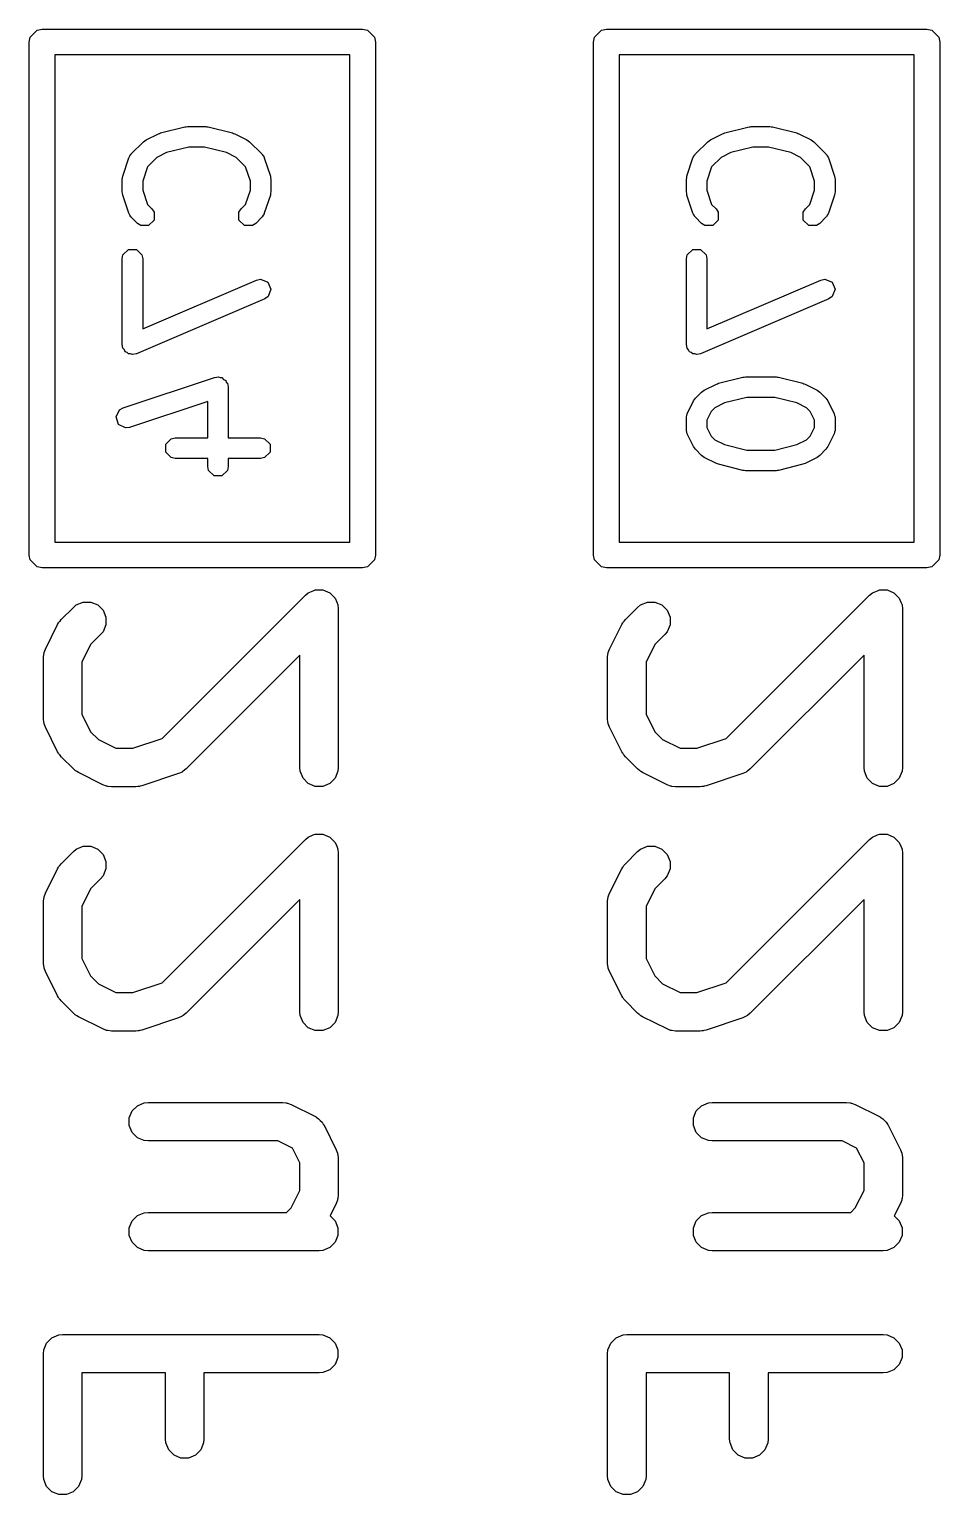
# Model space of a CAD drawing. Extents: x 2.01 to 5.6, y -4.28 to -1.65.
# Drawn here: x 2.8041 to 2.9439, y -2.3529 to -2.128 of the extents above; entities that cross this region are included whole.
import ezdxf

# ---------------------------------------------------------------- set-up
doc = ezdxf.new("R2010")
doc.units = 0
doc.header["$MEASUREMENT"] = 0
doc.layers.add('BLACK', color=7, linetype='CONTINUOUS')

msp = doc.modelspace()

# ---------------------------------------------------------------- linework, layer by layer
at = {"layer": 'BLACK', "linetype": 'CONTINUOUS'}
for p, q in [((2.80428, -2.12917), (2.80535, -2.1281)), ((2.80535, -2.1281), (2.8061, -2.12795)), ((2.8061, -2.12795), (2.85531, -2.12795)), ((2.85531, -2.12795), (2.85607, -2.1281)), ((2.85607, -2.1281), (2.85713, -2.12917)), ((2.8909, -2.12917), (2.89196, -2.1281)), ((2.89196, -2.1281), (2.89272, -2.12795)), ((2.89272, -2.12795), (2.94193, -2.12795)), ((2.94193, -2.12795), (2.94268, -2.1281)), ((2.94268, -2.1281), (2.94375, -2.12917)), ((2.80413, -2.12992), (2.80428, -2.12917)), ((2.80413, -2.20866), (2.80413, -2.12992)), ((2.85713, -2.12917), (2.85728, -2.12992)), ((2.85728, -2.12992), (2.85728, -2.20866)), ((2.89075, -2.12992), (2.8909, -2.12917)), ((2.89075, -2.20866), (2.89075, -2.12992)), ((2.94375, -2.12917), (2.9439, -2.12992)), ((2.9439, -2.12992), (2.9439, -2.20866)), ((2.80807, -2.13189), (2.80807, -2.20669)), ((2.85335, -2.13189), (2.80807, -2.13189)), ((2.85335, -2.20669), (2.85335, -2.13189)), ((2.89469, -2.13189), (2.89469, -2.20669)), ((2.93996, -2.13189), (2.89469, -2.13189)), ((2.93996, -2.20669), (2.93996, -2.13189)), ((2.82412, -2.14393), (2.82427, -2.14386)), ((2.82427, -2.14386), (2.82802, -2.14292)), ((2.82802, -2.14292), (2.82821, -2.14291)), ((2.82821, -2.14291), (2.8284, -2.14288)), ((2.8284, -2.14288), (2.83122, -2.14288)), ((2.83122, -2.14288), (2.8314, -2.14291)), ((2.8314, -2.14291), (2.8316, -2.14292)), ((2.8316, -2.14292), (2.83535, -2.14386)), ((2.83535, -2.14386), (2.8355, -2.14393)), ((2.91073, -2.14393), (2.91089, -2.14386)), ((2.91089, -2.14386), (2.91464, -2.14292)), ((2.91464, -2.14292), (2.91483, -2.14291)), ((2.91483, -2.14291), (2.91502, -2.14288)), ((2.91502, -2.14288), (2.91783, -2.14288)), ((2.91783, -2.14288), (2.91802, -2.14291)), ((2.91802, -2.14291), (2.91821, -2.14292)), ((2.91821, -2.14292), (2.92196, -2.14386)), ((2.92196, -2.14386), (2.92212, -2.14393)), ((2.81979, -2.14709), (2.82167, -2.14521)), ((2.82167, -2.14521), (2.82187, -2.14507)), ((2.82187, -2.14507), (2.82207, -2.14492)), ((2.82207, -2.14492), (2.82395, -2.14398)), ((2.82395, -2.14398), (2.82412, -2.14393)), ((2.8286, -2.14603), (2.8252, -2.14687)), ((2.83102, -2.14603), (2.8286, -2.14603)), ((2.83441, -2.14687), (2.83102, -2.14603)), ((2.8355, -2.14393), (2.83567, -2.14398)), ((2.83567, -2.14398), (2.83754, -2.14492)), ((2.83754, -2.14492), (2.83774, -2.14507)), ((2.83774, -2.14507), (2.83795, -2.14521)), ((2.83795, -2.14521), (2.83983, -2.14709)), ((2.9064, -2.14709), (2.90828, -2.14521)), ((2.90828, -2.14521), (2.90849, -2.14507)), ((2.90849, -2.14507), (2.90869, -2.14492)), ((2.90869, -2.14492), (2.91056, -2.14398)), ((2.91056, -2.14398), (2.91073, -2.14393)), ((2.91521, -2.14603), (2.91182, -2.14687)), ((2.91764, -2.14603), (2.91521, -2.14603)), ((2.92103, -2.14687), (2.91764, -2.14603)), ((2.92212, -2.14393), (2.92228, -2.14398)), ((2.92228, -2.14398), (2.92416, -2.14492)), ((2.92416, -2.14492), (2.92436, -2.14507)), ((2.92436, -2.14507), (2.92457, -2.14521)), ((2.92457, -2.14521), (2.92644, -2.14709)), ((2.81847, -2.15051), (2.81941, -2.1477)), ((2.81941, -2.1477), (2.81945, -2.14763)), ((2.81945, -2.1476), (2.81959, -2.14739)), ((2.81945, -2.14763), (2.81945, -2.1476)), ((2.81959, -2.14739), (2.81971, -2.14717)), ((2.81971, -2.14717), (2.81975, -2.14715)), ((2.81975, -2.14715), (2.81979, -2.14709)), ((2.82371, -2.14762), (2.82228, -2.14905)), ((2.8252, -2.14687), (2.82371, -2.14762)), ((2.83591, -2.14762), (2.83441, -2.14687)), ((2.83734, -2.14905), (2.83591, -2.14762)), ((2.83983, -2.14709), (2.83987, -2.14715)), ((2.83987, -2.14715), (2.8399, -2.14717)), ((2.8399, -2.14717), (2.84003, -2.14739)), ((2.84003, -2.14739), (2.84017, -2.1476)), ((2.84017, -2.1476), (2.84017, -2.14763)), ((2.84017, -2.14763), (2.84021, -2.1477)), ((2.84021, -2.1477), (2.84115, -2.15051)), ((2.90509, -2.15051), (2.90602, -2.1477)), ((2.90602, -2.1477), (2.90606, -2.14763)), ((2.90606, -2.1476), (2.9062, -2.14739)), ((2.90606, -2.14763), (2.90606, -2.1476)), ((2.9062, -2.14739), (2.90633, -2.14717)), ((2.90633, -2.14717), (2.90636, -2.14715)), ((2.90636, -2.14715), (2.9064, -2.14709)), ((2.91033, -2.14762), (2.90889, -2.14905)), ((2.91182, -2.14687), (2.91033, -2.14762)), ((2.92252, -2.14762), (2.92103, -2.14687)), ((2.92395, -2.14905), (2.92252, -2.14762)), ((2.92644, -2.14709), (2.92649, -2.14715)), ((2.92649, -2.14715), (2.92652, -2.14717)), ((2.92652, -2.14717), (2.92664, -2.14739)), ((2.92664, -2.14739), (2.92678, -2.1476)), ((2.92678, -2.1476), (2.92678, -2.14763)), ((2.92678, -2.14763), (2.92682, -2.1477)), ((2.92682, -2.1477), (2.92776, -2.15051)), ((2.81844, -2.15076), (2.81847, -2.15051)), ((2.82228, -2.14905), (2.82154, -2.15127)), ((2.83808, -2.15127), (2.83734, -2.14905)), ((2.84115, -2.15051), (2.84118, -2.15076)), ((2.90506, -2.15076), (2.90509, -2.15051)), ((2.90889, -2.14905), (2.90816, -2.15127)), ((2.92469, -2.15127), (2.92395, -2.14905)), ((2.92776, -2.15051), (2.92779, -2.15076)), ((2.81839, -2.15101), (2.81844, -2.15076)), ((2.81839, -2.15289), (2.81839, -2.15101)), ((2.82154, -2.15127), (2.82154, -2.15263)), ((2.82154, -2.15263), (2.82228, -2.15485)), ((2.83734, -2.15485), (2.83808, -2.15263)), ((2.83808, -2.15263), (2.83808, -2.15127)), ((2.84118, -2.15076), (2.84123, -2.15101)), ((2.84123, -2.15101), (2.84123, -2.15289)), ((2.90501, -2.15101), (2.90506, -2.15076)), ((2.90501, -2.15289), (2.90501, -2.15101)), ((2.90816, -2.15127), (2.90816, -2.15263)), ((2.90816, -2.15263), (2.90889, -2.15485)), ((2.92395, -2.15485), (2.92469, -2.15263)), ((2.92469, -2.15263), (2.92469, -2.15127)), ((2.92779, -2.15076), (2.92784, -2.15101)), ((2.92784, -2.15101), (2.92784, -2.15289)), ((2.81844, -2.15313), (2.81839, -2.15289)), ((2.81847, -2.15339), (2.81844, -2.15313)), ((2.81941, -2.1562), (2.81847, -2.15339)), ((2.82228, -2.15485), (2.82295, -2.15552)), ((2.83666, -2.15552), (2.83734, -2.15485)), ((2.84115, -2.15339), (2.84021, -2.1562)), ((2.84118, -2.15313), (2.84115, -2.15339)), ((2.84123, -2.15289), (2.84118, -2.15313)), ((2.90506, -2.15313), (2.90501, -2.15289)), ((2.90509, -2.15339), (2.90506, -2.15313)), ((2.90602, -2.1562), (2.90509, -2.15339)), ((2.90889, -2.15485), (2.90957, -2.15552)), ((2.92328, -2.15552), (2.92395, -2.15485)), ((2.92776, -2.15339), (2.92682, -2.1562)), ((2.92779, -2.15313), (2.92776, -2.15339)), ((2.92784, -2.15289), (2.92779, -2.15313)), ((2.81945, -2.15627), (2.81941, -2.1562)), ((2.81945, -2.1563), (2.81945, -2.15627)), ((2.81959, -2.15651), (2.81945, -2.1563)), ((2.81971, -2.15673), (2.81959, -2.15651)), ((2.81975, -2.15675), (2.81971, -2.15673)), ((2.81979, -2.15681), (2.81975, -2.15675)), ((2.82073, -2.15775), (2.81979, -2.15681)), ((2.8233, -2.15724), (2.82244, -2.15809)), ((2.82295, -2.15552), (2.8233, -2.15603)), ((2.8233, -2.15603), (2.8233, -2.15724)), ((2.83632, -2.15603), (2.83666, -2.15552)), ((2.83632, -2.15724), (2.83632, -2.15603)), ((2.83717, -2.15809), (2.83632, -2.15724)), ((2.83983, -2.15681), (2.83889, -2.15775)), ((2.83987, -2.15675), (2.83983, -2.15681)), ((2.8399, -2.15673), (2.83987, -2.15675)), ((2.84003, -2.15651), (2.8399, -2.15673)), ((2.84017, -2.1563), (2.84003, -2.15651)), ((2.84021, -2.1562), (2.84017, -2.15627)), ((2.84017, -2.15627), (2.84017, -2.1563)), ((2.90606, -2.15627), (2.90602, -2.1562)), ((2.90606, -2.1563), (2.90606, -2.15627)), ((2.9062, -2.15651), (2.90606, -2.1563)), ((2.90633, -2.15673), (2.9062, -2.15651)), ((2.90636, -2.15675), (2.90633, -2.15673)), ((2.9064, -2.15681), (2.90636, -2.15675)), ((2.90734, -2.15775), (2.9064, -2.15681)), ((2.90991, -2.15724), (2.90906, -2.15809)), ((2.90957, -2.15552), (2.90991, -2.15603)), ((2.90991, -2.15603), (2.90991, -2.15724)), ((2.92294, -2.15603), (2.92328, -2.15552)), ((2.92294, -2.15724), (2.92294, -2.15603)), ((2.92379, -2.15809), (2.92294, -2.15724)), ((2.92644, -2.15681), (2.9255, -2.15775)), ((2.92649, -2.15675), (2.92644, -2.15681)), ((2.92652, -2.15673), (2.92649, -2.15675)), ((2.92664, -2.15651), (2.92652, -2.15673)), ((2.92678, -2.1563), (2.92664, -2.15651)), ((2.92682, -2.1562), (2.92678, -2.15627)), ((2.92678, -2.15627), (2.92678, -2.1563)), ((2.82124, -2.15809), (2.82073, -2.15775)), ((2.82244, -2.15809), (2.82124, -2.15809)), ((2.83838, -2.15809), (2.83717, -2.15809)), ((2.83889, -2.15775), (2.83838, -2.15809)), ((2.90785, -2.15809), (2.90734, -2.15775)), ((2.90906, -2.15809), (2.90785, -2.15809)), ((2.92499, -2.15809), (2.92379, -2.15809)), ((2.9255, -2.15775), (2.92499, -2.15809)), ((2.81851, -2.1626), (2.81936, -2.16174)), ((2.81936, -2.16174), (2.82057, -2.16174)), ((2.82057, -2.16174), (2.82142, -2.1626)), ((2.90513, -2.1626), (2.90598, -2.16174)), ((2.90598, -2.16174), (2.90718, -2.16174)), ((2.90718, -2.16174), (2.90804, -2.1626)), ((2.81839, -2.1632), (2.81851, -2.1626)), ((2.81839, -2.17632), (2.81839, -2.1632)), ((2.82142, -2.1626), (2.82154, -2.1632)), ((2.82154, -2.1632), (2.82154, -2.17393)), ((2.90501, -2.1632), (2.90513, -2.1626)), ((2.90501, -2.17632), (2.90501, -2.1632)), ((2.90804, -2.1626), (2.90816, -2.1632)), ((2.90816, -2.1632), (2.90816, -2.17393)), ((2.83903, -2.16644), (2.83963, -2.16631)), ((2.83963, -2.16631), (2.84075, -2.16676)), ((2.92565, -2.16644), (2.92625, -2.16631)), ((2.92625, -2.16631), (2.92737, -2.16676)), ((2.82154, -2.17393), (2.83903, -2.16644)), ((2.84075, -2.16676), (2.84123, -2.16787)), ((2.84123, -2.16787), (2.84078, -2.16899)), ((2.90816, -2.17393), (2.92565, -2.16644)), ((2.92737, -2.16676), (2.92784, -2.16787)), ((2.92784, -2.16787), (2.92739, -2.16899)), ((2.84027, -2.16933), (2.82059, -2.17777)), ((2.84078, -2.16899), (2.84027, -2.16933)), ((2.92689, -2.16933), (2.9072, -2.17777)), ((2.92739, -2.16899), (2.92689, -2.16933)), ((2.81839, -2.17633), (2.81839, -2.17632)), ((2.81839, -2.17634), (2.81839, -2.17633)), ((2.8184, -2.17636), (2.81839, -2.17634)), ((2.81851, -2.17692), (2.8184, -2.17636)), ((2.81874, -2.17715), (2.81851, -2.17692)), ((2.81887, -2.17745), (2.81874, -2.17715)), ((2.81915, -2.17756), (2.81887, -2.17745)), ((2.81936, -2.17778), (2.81915, -2.17756)), ((2.90501, -2.17633), (2.90501, -2.17632)), ((2.90501, -2.17634), (2.90501, -2.17633)), ((2.90501, -2.17636), (2.90501, -2.17634)), ((2.90513, -2.17692), (2.90501, -2.17636)), ((2.90535, -2.17715), (2.90513, -2.17692)), ((2.90548, -2.17745), (2.90535, -2.17715)), ((2.90576, -2.17756), (2.90548, -2.17745)), ((2.90598, -2.17778), (2.90576, -2.17756)), ((2.81969, -2.17778), (2.81936, -2.17778)), ((2.81999, -2.1779), (2.81969, -2.17778)), ((2.82055, -2.17778), (2.81999, -2.1779)), ((2.82057, -2.17778), (2.82055, -2.17778)), ((2.82059, -2.17777), (2.82057, -2.17777)), ((2.82057, -2.17777), (2.82057, -2.17778)), ((2.9063, -2.17778), (2.90598, -2.17778)), ((2.9066, -2.1779), (2.9063, -2.17778)), ((2.90717, -2.17778), (2.9066, -2.1779)), ((2.90718, -2.17778), (2.90717, -2.17778)), ((2.90719, -2.17777), (2.90718, -2.17778)), ((2.9072, -2.17777), (2.90719, -2.17777)), ((2.81853, -2.18608), (2.83259, -2.18139)), ((2.83259, -2.18139), (2.8332, -2.18131)), ((2.8332, -2.18131), (2.83343, -2.18143)), ((2.83343, -2.18143), (2.83369, -2.18143)), ((2.83369, -2.18143), (2.83395, -2.18169)), ((2.83395, -2.18169), (2.83428, -2.18185)), ((2.83428, -2.18185), (2.83436, -2.1821)), ((2.83436, -2.1821), (2.83454, -2.18228)), ((2.90995, -2.18229), (2.9137, -2.18136)), ((2.9137, -2.18136), (2.91389, -2.18135)), ((2.91389, -2.18135), (2.91408, -2.18131)), ((2.91408, -2.18131), (2.91877, -2.18131)), ((2.91877, -2.18131), (2.91896, -2.18135)), ((2.91896, -2.18135), (2.91915, -2.18136)), ((2.91915, -2.18136), (2.9229, -2.18229)), ((2.83454, -2.18228), (2.83466, -2.18288)), ((2.83466, -2.18288), (2.83466, -2.19068)), ((2.9064, -2.18458), (2.90734, -2.18364)), ((2.90734, -2.18364), (2.90755, -2.1835)), ((2.90755, -2.1835), (2.90775, -2.18335)), ((2.90775, -2.18335), (2.90963, -2.18241)), ((2.90963, -2.18241), (2.90979, -2.18237)), ((2.90979, -2.18237), (2.90995, -2.18229)), ((2.9229, -2.18229), (2.92305, -2.18237)), ((2.92305, -2.18237), (2.92322, -2.18241)), ((2.92322, -2.18241), (2.9251, -2.18335)), ((2.9251, -2.18335), (2.92529, -2.1835)), ((2.92529, -2.1835), (2.9255, -2.18364)), ((2.9255, -2.18364), (2.92644, -2.18458)), ((2.81746, -2.18746), (2.818, -2.18638)), ((2.818, -2.18638), (2.81853, -2.18608)), ((2.83152, -2.18507), (2.81953, -2.18906)), ((2.83152, -2.19068), (2.83152, -2.18507)), ((2.90517, -2.18687), (2.90611, -2.18499)), ((2.90611, -2.18499), (2.90626, -2.18479)), ((2.90626, -2.18479), (2.9064, -2.18458)), ((2.90881, -2.18663), (2.90816, -2.18794)), ((2.90939, -2.18605), (2.90881, -2.18663)), ((2.91088, -2.18531), (2.90939, -2.18605)), ((2.91427, -2.18446), (2.91088, -2.18531)), ((2.91857, -2.18446), (2.91427, -2.18446)), ((2.92197, -2.18531), (2.91857, -2.18446)), ((2.92346, -2.18605), (2.92197, -2.18531)), ((2.92403, -2.18663), (2.92346, -2.18605)), ((2.92469, -2.18794), (2.92403, -2.18663)), ((2.92644, -2.18458), (2.92658, -2.18479)), ((2.92658, -2.18479), (2.92674, -2.18499)), ((2.92674, -2.18499), (2.92767, -2.18687)), ((2.81784, -2.1886), (2.81746, -2.18746)), ((2.81892, -2.18914), (2.81784, -2.1886)), ((2.90501, -2.18746), (2.90508, -2.18722)), ((2.90502, -2.18749), (2.90501, -2.18746)), ((2.90501, -2.18757), (2.90502, -2.18749)), ((2.90501, -2.18945), (2.90501, -2.18757)), ((2.90508, -2.18722), (2.90513, -2.18697)), ((2.90513, -2.18697), (2.90515, -2.18694)), ((2.90515, -2.18694), (2.90517, -2.18687)), ((2.90816, -2.18794), (2.90816, -2.18907)), ((2.92469, -2.18907), (2.92469, -2.18794)), ((2.92767, -2.18687), (2.9277, -2.18694)), ((2.9277, -2.18694), (2.92772, -2.18697)), ((2.92772, -2.18697), (2.92777, -2.18722)), ((2.92777, -2.18722), (2.92784, -2.18746)), ((2.92784, -2.18746), (2.92783, -2.18749)), ((2.92783, -2.18749), (2.92784, -2.18757)), ((2.92784, -2.18757), (2.92784, -2.18945)), ((2.81953, -2.18906), (2.81892, -2.18914)), ((2.82507, -2.19165), (2.82593, -2.1908)), ((2.82593, -2.1908), (2.82653, -2.19068)), ((2.82653, -2.19068), (2.83152, -2.19068)), ((2.83466, -2.19068), (2.83965, -2.19068)), ((2.83965, -2.19068), (2.84025, -2.1908)), ((2.84025, -2.1908), (2.84111, -2.19165)), ((2.90502, -2.18952), (2.90501, -2.18945)), ((2.90501, -2.18956), (2.90502, -2.18952)), ((2.90508, -2.1898), (2.90501, -2.18956)), ((2.90513, -2.19005), (2.90508, -2.1898)), ((2.90515, -2.19007), (2.90513, -2.19005)), ((2.90517, -2.19015), (2.90515, -2.19007)), ((2.90611, -2.19202), (2.90517, -2.19015)), ((2.90816, -2.18907), (2.90881, -2.19039)), ((2.90881, -2.19039), (2.90939, -2.19096)), ((2.90939, -2.19096), (2.91088, -2.19171)), ((2.92197, -2.19171), (2.92346, -2.19096)), ((2.92346, -2.19096), (2.92403, -2.19039)), ((2.92403, -2.19039), (2.92469, -2.18907)), ((2.92767, -2.19015), (2.92674, -2.19202)), ((2.9277, -2.19007), (2.92767, -2.19015)), ((2.92772, -2.19005), (2.9277, -2.19007)), ((2.92777, -2.1898), (2.92772, -2.19005)), ((2.92784, -2.18956), (2.92777, -2.1898)), ((2.92784, -2.18945), (2.92783, -2.18952)), ((2.92783, -2.18952), (2.92784, -2.18956)), ((2.82507, -2.19286), (2.82507, -2.19165)), ((2.82593, -2.19371), (2.82507, -2.19286)), ((2.84111, -2.19286), (2.84025, -2.19371)), ((2.84111, -2.19165), (2.84111, -2.19286)), ((2.90626, -2.19222), (2.90611, -2.19202)), ((2.9064, -2.19243), (2.90626, -2.19222)), ((2.90734, -2.19337), (2.9064, -2.19243)), ((2.90755, -2.19351), (2.90734, -2.19337)), ((2.91088, -2.19171), (2.91427, -2.19256)), ((2.91427, -2.19256), (2.91857, -2.19256)), ((2.91857, -2.19256), (2.92197, -2.19171)), ((2.9255, -2.19337), (2.92529, -2.19351)), ((2.92644, -2.19243), (2.9255, -2.19337)), ((2.92658, -2.19222), (2.92644, -2.19243)), ((2.92674, -2.19202), (2.92658, -2.19222)), ((2.82653, -2.19383), (2.82593, -2.19371)), ((2.83152, -2.19383), (2.82653, -2.19383)), ((2.83152, -2.19507), (2.83152, -2.19383)), ((2.83163, -2.19567), (2.83152, -2.19507)), ((2.83466, -2.19507), (2.83454, -2.19567)), ((2.83965, -2.19383), (2.83466, -2.19383)), ((2.83466, -2.19383), (2.83466, -2.19507)), ((2.84025, -2.19371), (2.83965, -2.19383)), ((2.90775, -2.19367), (2.90755, -2.19351)), ((2.90963, -2.1946), (2.90775, -2.19367)), ((2.90979, -2.19465), (2.90963, -2.1946)), ((2.90995, -2.19472), (2.90979, -2.19465)), ((2.9137, -2.19566), (2.90995, -2.19472)), ((2.9229, -2.19472), (2.91915, -2.19566)), ((2.92305, -2.19465), (2.9229, -2.19472)), ((2.92322, -2.1946), (2.92305, -2.19465)), ((2.9251, -2.19367), (2.92322, -2.1946)), ((2.92529, -2.19351), (2.9251, -2.19367)), ((2.83249, -2.19652), (2.83163, -2.19567)), ((2.83369, -2.19652), (2.83249, -2.19652)), ((2.83454, -2.19567), (2.83369, -2.19652)), ((2.91389, -2.19567), (2.9137, -2.19566)), ((2.91408, -2.19571), (2.91389, -2.19567)), ((2.91877, -2.19571), (2.91408, -2.19571)), ((2.91896, -2.19567), (2.91877, -2.19571)), ((2.91915, -2.19566), (2.91896, -2.19567)), ((2.80807, -2.20669), (2.85335, -2.20669)), ((2.89469, -2.20669), (2.93996, -2.20669)), ((2.80428, -2.20941), (2.80413, -2.20866)), ((2.85728, -2.20866), (2.85713, -2.20941)), ((2.8909, -2.20941), (2.89075, -2.20866)), ((2.9439, -2.20866), (2.94375, -2.20941)), ((2.80535, -2.21048), (2.80428, -2.20941)), ((2.8061, -2.21063), (2.80535, -2.21048)), ((2.85531, -2.21063), (2.8061, -2.21063)), ((2.85607, -2.21048), (2.85531, -2.21063)), ((2.85713, -2.20941), (2.85607, -2.21048)), ((2.89196, -2.21048), (2.8909, -2.20941)), ((2.89272, -2.21063), (2.89196, -2.21048)), ((2.94193, -2.21063), (2.89272, -2.21063)), ((2.94268, -2.21048), (2.94193, -2.21063)), ((2.94375, -2.20941), (2.94268, -2.21048)), ((2.82452, -2.23683), (2.84653, -2.21482)), ((2.84653, -2.21482), (2.84697, -2.21446)), ((2.84697, -2.21446), (2.84773, -2.21414)), ((2.84773, -2.21414), (2.84804, -2.21401)), ((2.84804, -2.21401), (2.84919, -2.21401)), ((2.84919, -2.21401), (2.85026, -2.21446)), ((2.85026, -2.21446), (2.85107, -2.21527)), ((2.85107, -2.21527), (2.85133, -2.21589)), ((2.91114, -2.23683), (2.93314, -2.21482)), ((2.93314, -2.21482), (2.93359, -2.21446)), ((2.93359, -2.21446), (2.93434, -2.21414)), ((2.93434, -2.21414), (2.93465, -2.21401)), ((2.93465, -2.21401), (2.93581, -2.21401)), ((2.93581, -2.21401), (2.93687, -2.21446)), ((2.93687, -2.21446), (2.93768, -2.21527)), ((2.93768, -2.21527), (2.93794, -2.21589)), ((2.80903, -2.21857), (2.81091, -2.2167)), ((2.81091, -2.2167), (2.81135, -2.21633)), ((2.81135, -2.21633), (2.81242, -2.21589)), ((2.81242, -2.21589), (2.81357, -2.21589)), ((2.81357, -2.21589), (2.81463, -2.21633)), ((2.81463, -2.21633), (2.81545, -2.21714)), ((2.81545, -2.21714), (2.81589, -2.21821)), ((2.85133, -2.21589), (2.85151, -2.21633)), ((2.85151, -2.21633), (2.85157, -2.21691)), ((2.85157, -2.21691), (2.85157, -2.24128)), ((2.89565, -2.21857), (2.89752, -2.2167)), ((2.89752, -2.2167), (2.89797, -2.21633)), ((2.89797, -2.21633), (2.89903, -2.21589)), ((2.89903, -2.21589), (2.90018, -2.21589)), ((2.90018, -2.21589), (2.90125, -2.21633)), ((2.90125, -2.21633), (2.90206, -2.21714)), ((2.90206, -2.21714), (2.9025, -2.21821)), ((2.93794, -2.21589), (2.93813, -2.21633)), ((2.93813, -2.21633), (2.93818, -2.21691)), ((2.93818, -2.21691), (2.93818, -2.24128)), ((2.8066, -2.22309), (2.80848, -2.21934)), ((2.80848, -2.21934), (2.80863, -2.21909)), ((2.80863, -2.21909), (2.80866, -2.21902)), ((2.80866, -2.21902), (2.80873, -2.21894)), ((2.80873, -2.21894), (2.80879, -2.21885)), ((2.80879, -2.21885), (2.80885, -2.2188)), ((2.80885, -2.2188), (2.80903, -2.21857)), ((2.81589, -2.21936), (2.81545, -2.22043)), ((2.81589, -2.21821), (2.81589, -2.21936)), ((2.89322, -2.22309), (2.89509, -2.21934)), ((2.89509, -2.21934), (2.89525, -2.21909)), ((2.89525, -2.21909), (2.89528, -2.21902)), ((2.89528, -2.21902), (2.89535, -2.21894)), ((2.89535, -2.21894), (2.8954, -2.21885)), ((2.8954, -2.21885), (2.89546, -2.2188)), ((2.89546, -2.2188), (2.89565, -2.21857)), ((2.9025, -2.21936), (2.90206, -2.22043)), ((2.9025, -2.21821), (2.9025, -2.21936)), ((2.81355, -2.22241), (2.8122, -2.22511)), ((2.81508, -2.22087), (2.81355, -2.22241)), ((2.81545, -2.22043), (2.81508, -2.22087)), ((2.90016, -2.22241), (2.89881, -2.22511)), ((2.9017, -2.22087), (2.90016, -2.22241)), ((2.90206, -2.22043), (2.9017, -2.22087)), ((2.80629, -2.22441), (2.80635, -2.22383)), ((2.80629, -2.23378), (2.80629, -2.22441)), ((2.80635, -2.22383), (2.80639, -2.22374)), ((2.80639, -2.22374), (2.8064, -2.22363)), ((2.8064, -2.22363), (2.8066, -2.22309)), ((2.84566, -2.22404), (2.82821, -2.2415)), ((2.84566, -2.24128), (2.84566, -2.22404)), ((2.89291, -2.22441), (2.89296, -2.22383)), ((2.89291, -2.23378), (2.89291, -2.22441)), ((2.89296, -2.22383), (2.893, -2.22374)), ((2.893, -2.22374), (2.89301, -2.22363)), ((2.89301, -2.22363), (2.89322, -2.22309)), ((2.93228, -2.22404), (2.91482, -2.2415)), ((2.93228, -2.24128), (2.93228, -2.22404)), ((2.8122, -2.22511), (2.8122, -2.23309)), ((2.89881, -2.22511), (2.89881, -2.23309)), ((2.80635, -2.23436), (2.80629, -2.23378)), ((2.8122, -2.23309), (2.81355, -2.23578)), ((2.89296, -2.23436), (2.89291, -2.23378)), ((2.89881, -2.23309), (2.90016, -2.23578)), ((2.80639, -2.23446), (2.80635, -2.23436)), ((2.8064, -2.23456), (2.80639, -2.23446)), ((2.8066, -2.2351), (2.8064, -2.23456)), ((2.80848, -2.23885), (2.8066, -2.2351)), ((2.81355, -2.23578), (2.81474, -2.23698)), ((2.893, -2.23446), (2.89296, -2.23436)), ((2.89301, -2.23456), (2.893, -2.23446)), ((2.89322, -2.2351), (2.89301, -2.23456)), ((2.89509, -2.23885), (2.89322, -2.2351)), ((2.90016, -2.23578), (2.90136, -2.23698)), ((2.81474, -2.23698), (2.81744, -2.23833)), ((2.81744, -2.23833), (2.82001, -2.23833)), ((2.82001, -2.23833), (2.82452, -2.23683)), ((2.90136, -2.23698), (2.90406, -2.23833)), ((2.90406, -2.23833), (2.90663, -2.23833)), ((2.90663, -2.23833), (2.91114, -2.23683)), ((2.80863, -2.2391), (2.80848, -2.23885)), ((2.80866, -2.23917), (2.80863, -2.2391)), ((2.80873, -2.23925), (2.80866, -2.23917)), ((2.80879, -2.23934), (2.80873, -2.23925)), ((2.80885, -2.23939), (2.80879, -2.23934)), ((2.80903, -2.23962), (2.80885, -2.23939)), ((2.81091, -2.2415), (2.80903, -2.23962)), ((2.89525, -2.2391), (2.89509, -2.23885)), ((2.89528, -2.23917), (2.89525, -2.2391)), ((2.89535, -2.23925), (2.89528, -2.23917)), ((2.8954, -2.23934), (2.89535, -2.23925)), ((2.89546, -2.23939), (2.8954, -2.23934)), ((2.89565, -2.23962), (2.89546, -2.23939)), ((2.89752, -2.2415), (2.89565, -2.23962)), ((2.81113, -2.24168), (2.81091, -2.2415)), ((2.81118, -2.24174), (2.81113, -2.24168)), ((2.81127, -2.2418), (2.81118, -2.24174)), ((2.81135, -2.24186), (2.81127, -2.2418)), ((2.81143, -2.24189), (2.81135, -2.24186)), ((2.81167, -2.24205), (2.81143, -2.24189)), ((2.81542, -2.24392), (2.81167, -2.24205)), ((2.82705, -2.24221), (2.82143, -2.24408)), ((2.82758, -2.24197), (2.82705, -2.24221)), ((2.82766, -2.2419), (2.82758, -2.24197)), ((2.82776, -2.24186), (2.82766, -2.2419)), ((2.82821, -2.2415), (2.82776, -2.24186)), ((2.84572, -2.24186), (2.84566, -2.24128)), ((2.84616, -2.24292), (2.84572, -2.24186)), ((2.85151, -2.24186), (2.85107, -2.24292)), ((2.85157, -2.24128), (2.85151, -2.24186)), ((2.89775, -2.24168), (2.89752, -2.2415)), ((2.8978, -2.24174), (2.89775, -2.24168)), ((2.89789, -2.2418), (2.8978, -2.24174)), ((2.89797, -2.24186), (2.89789, -2.2418)), ((2.89804, -2.24189), (2.89797, -2.24186)), ((2.89829, -2.24205), (2.89804, -2.24189)), ((2.90204, -2.24392), (2.89829, -2.24205)), ((2.91367, -2.24221), (2.90804, -2.24408)), ((2.91419, -2.24197), (2.91367, -2.24221)), ((2.91427, -2.2419), (2.91419, -2.24197)), ((2.91437, -2.24186), (2.91427, -2.2419)), ((2.91482, -2.2415), (2.91437, -2.24186)), ((2.93233, -2.24186), (2.93228, -2.24128)), ((2.93277, -2.24292), (2.93233, -2.24186)), ((2.93813, -2.24186), (2.93768, -2.24292)), ((2.93818, -2.24128), (2.93813, -2.24186)), ((2.81596, -2.24413), (2.81542, -2.24392)), ((2.81607, -2.24414), (2.81596, -2.24413)), ((2.81617, -2.24418), (2.81607, -2.24414)), ((2.81674, -2.24424), (2.81617, -2.24418)), ((2.82049, -2.24424), (2.81674, -2.24424)), ((2.82078, -2.24421), (2.82049, -2.24424)), ((2.82086, -2.24421), (2.82078, -2.24421)), ((2.82096, -2.24419), (2.82086, -2.24421)), ((2.82107, -2.24418), (2.82096, -2.24419)), ((2.82114, -2.24415), (2.82107, -2.24418)), ((2.82143, -2.24408), (2.82114, -2.24415)), ((2.84697, -2.24374), (2.84616, -2.24292)), ((2.84804, -2.24418), (2.84697, -2.24374)), ((2.84919, -2.24418), (2.84804, -2.24418)), ((2.85026, -2.24374), (2.84919, -2.24418)), ((2.85107, -2.24292), (2.85026, -2.24374)), ((2.90258, -2.24413), (2.90204, -2.24392)), ((2.90268, -2.24414), (2.90258, -2.24413)), ((2.90278, -2.24418), (2.90268, -2.24414)), ((2.90336, -2.24424), (2.90278, -2.24418)), ((2.90711, -2.24424), (2.90336, -2.24424)), ((2.9074, -2.24421), (2.90711, -2.24424)), ((2.90748, -2.24421), (2.9074, -2.24421)), ((2.90758, -2.24419), (2.90748, -2.24421)), ((2.90768, -2.24418), (2.90758, -2.24419)), ((2.90776, -2.24415), (2.90768, -2.24418)), ((2.90804, -2.24408), (2.90776, -2.24415)), ((2.93359, -2.24374), (2.93277, -2.24292)), ((2.93465, -2.24418), (2.93359, -2.24374)), ((2.93581, -2.24418), (2.93465, -2.24418)), ((2.93687, -2.24374), (2.93581, -2.24418)), ((2.93768, -2.24292), (2.93687, -2.24374)), ((2.84697, -2.25195), (2.84773, -2.25164)), ((2.84773, -2.25164), (2.84804, -2.25151)), ((2.84804, -2.25151), (2.84919, -2.25151)), ((2.84919, -2.25151), (2.85026, -2.25195)), ((2.93359, -2.25195), (2.93434, -2.25164)), ((2.93434, -2.25164), (2.93465, -2.25151)), ((2.93465, -2.25151), (2.93581, -2.25151)), ((2.93581, -2.25151), (2.93687, -2.25195)), ((2.81091, -2.25419), (2.81135, -2.25383)), ((2.81135, -2.25383), (2.81242, -2.25338)), ((2.81242, -2.25338), (2.81357, -2.25338)), ((2.81357, -2.25338), (2.81463, -2.25383)), ((2.81463, -2.25383), (2.81545, -2.25464)), ((2.82452, -2.27432), (2.84653, -2.25232)), ((2.84653, -2.25232), (2.84697, -2.25195)), ((2.85026, -2.25195), (2.85107, -2.25277)), ((2.85107, -2.25277), (2.85133, -2.25338)), ((2.85133, -2.25338), (2.85151, -2.25383)), ((2.85151, -2.25383), (2.85157, -2.25441)), ((2.89752, -2.25419), (2.89797, -2.25383)), ((2.89797, -2.25383), (2.89903, -2.25338)), ((2.89903, -2.25338), (2.90018, -2.25338)), ((2.90018, -2.25338), (2.90125, -2.25383)), ((2.90125, -2.25383), (2.90206, -2.25464)), ((2.91114, -2.27432), (2.93314, -2.25232)), ((2.93314, -2.25232), (2.93359, -2.25195)), ((2.93687, -2.25195), (2.93768, -2.25277)), ((2.93768, -2.25277), (2.93794, -2.25338)), ((2.93794, -2.25338), (2.93813, -2.25383)), ((2.93813, -2.25383), (2.93818, -2.25441)), ((2.80873, -2.25643), (2.80879, -2.25634)), ((2.80879, -2.25634), (2.80885, -2.25629)), ((2.80885, -2.25629), (2.80903, -2.25607)), ((2.80903, -2.25607), (2.81091, -2.25419)), ((2.81545, -2.25464), (2.81589, -2.2557)), ((2.81589, -2.2557), (2.81589, -2.25686)), ((2.85157, -2.25441), (2.85157, -2.27878)), ((2.89535, -2.25643), (2.8954, -2.25634)), ((2.8954, -2.25634), (2.89546, -2.25629)), ((2.89546, -2.25629), (2.89565, -2.25607)), ((2.89565, -2.25607), (2.89752, -2.25419)), ((2.90206, -2.25464), (2.9025, -2.2557)), ((2.9025, -2.2557), (2.9025, -2.25686)), ((2.93818, -2.25441), (2.93818, -2.27878)), ((2.8066, -2.26058), (2.80848, -2.25683)), ((2.80848, -2.25683), (2.80863, -2.25659)), ((2.80863, -2.25659), (2.80866, -2.25651)), ((2.80866, -2.25651), (2.80873, -2.25643)), ((2.81508, -2.25837), (2.81355, -2.2599)), ((2.81545, -2.25792), (2.81508, -2.25837)), ((2.81589, -2.25686), (2.81545, -2.25792)), ((2.89322, -2.26058), (2.89509, -2.25683)), ((2.89509, -2.25683), (2.89525, -2.25659)), ((2.89525, -2.25659), (2.89528, -2.25651)), ((2.89528, -2.25651), (2.89535, -2.25643)), ((2.9017, -2.25837), (2.90016, -2.2599)), ((2.90206, -2.25792), (2.9017, -2.25837)), ((2.9025, -2.25686), (2.90206, -2.25792)), ((2.8064, -2.26112), (2.8066, -2.26058)), ((2.81355, -2.2599), (2.8122, -2.2626)), ((2.89301, -2.26112), (2.89322, -2.26058)), ((2.90016, -2.2599), (2.89881, -2.2626)), ((2.80629, -2.2619), (2.80635, -2.26133)), ((2.80629, -2.27128), (2.80629, -2.2619)), ((2.80635, -2.26133), (2.80639, -2.26123)), ((2.80639, -2.26123), (2.8064, -2.26112)), ((2.8122, -2.2626), (2.8122, -2.27058)), ((2.84566, -2.26153), (2.82821, -2.27899)), ((2.84566, -2.27878), (2.84566, -2.26153)), ((2.89291, -2.2619), (2.89296, -2.26133)), ((2.89291, -2.27128), (2.89291, -2.2619)), ((2.89296, -2.26133), (2.893, -2.26123)), ((2.893, -2.26123), (2.89301, -2.26112)), ((2.89881, -2.2626), (2.89881, -2.27058)), ((2.93228, -2.26153), (2.91482, -2.27899)), ((2.93228, -2.27878), (2.93228, -2.26153)), ((2.80635, -2.27185), (2.80629, -2.27128)), ((2.80639, -2.27195), (2.80635, -2.27185)), ((2.8064, -2.27206), (2.80639, -2.27195)), ((2.8066, -2.2726), (2.8064, -2.27206)), ((2.8122, -2.27058), (2.81355, -2.27328)), ((2.89296, -2.27185), (2.89291, -2.27128)), ((2.893, -2.27195), (2.89296, -2.27185)), ((2.89301, -2.27206), (2.893, -2.27195)), ((2.89322, -2.2726), (2.89301, -2.27206)), ((2.89881, -2.27058), (2.90016, -2.27328)), ((2.80848, -2.27635), (2.8066, -2.2726)), ((2.81355, -2.27328), (2.81474, -2.27448)), ((2.82001, -2.27582), (2.82452, -2.27432)), ((2.89509, -2.27635), (2.89322, -2.2726)), ((2.90016, -2.27328), (2.90136, -2.27448)), ((2.90663, -2.27582), (2.91114, -2.27432)), ((2.80863, -2.2766), (2.80848, -2.27635)), ((2.80866, -2.27667), (2.80863, -2.2766)), ((2.81474, -2.27448), (2.81744, -2.27582)), ((2.81744, -2.27582), (2.82001, -2.27582)), ((2.89525, -2.2766), (2.89509, -2.27635)), ((2.89528, -2.27667), (2.89525, -2.2766)), ((2.90136, -2.27448), (2.90406, -2.27582)), ((2.90406, -2.27582), (2.90663, -2.27582)), ((2.80873, -2.27675), (2.80866, -2.27667)), ((2.80879, -2.27684), (2.80873, -2.27675)), ((2.80885, -2.27689), (2.80879, -2.27684)), ((2.80903, -2.27712), (2.80885, -2.27689)), ((2.81091, -2.27899), (2.80903, -2.27712)), ((2.84572, -2.27935), (2.84566, -2.27878)), ((2.85157, -2.27878), (2.85151, -2.27935)), ((2.89535, -2.27675), (2.89528, -2.27667)), ((2.8954, -2.27684), (2.89535, -2.27675)), ((2.89546, -2.27689), (2.8954, -2.27684)), ((2.89565, -2.27712), (2.89546, -2.27689)), ((2.89752, -2.27899), (2.89565, -2.27712)), ((2.93233, -2.27935), (2.93228, -2.27878)), ((2.93818, -2.27878), (2.93813, -2.27935)), ((2.81113, -2.27918), (2.81091, -2.27899)), ((2.81118, -2.27924), (2.81113, -2.27918)), ((2.81127, -2.27929), (2.81118, -2.27924)), ((2.81135, -2.27936), (2.81127, -2.27929)), ((2.81143, -2.27939), (2.81135, -2.27936)), ((2.81167, -2.27954), (2.81143, -2.27939)), ((2.81542, -2.28142), (2.81167, -2.27954)), ((2.82705, -2.2797), (2.82143, -2.28158)), ((2.82758, -2.27947), (2.82705, -2.2797)), ((2.82766, -2.2794), (2.82758, -2.27947)), ((2.82776, -2.27936), (2.82766, -2.2794)), ((2.82821, -2.27899), (2.82776, -2.27936)), ((2.84616, -2.28042), (2.84572, -2.27935)), ((2.84697, -2.28123), (2.84616, -2.28042)), ((2.85107, -2.28042), (2.85026, -2.28123)), ((2.85151, -2.27935), (2.85107, -2.28042)), ((2.89775, -2.27918), (2.89752, -2.27899)), ((2.8978, -2.27924), (2.89775, -2.27918)), ((2.89789, -2.27929), (2.8978, -2.27924)), ((2.89797, -2.27936), (2.89789, -2.27929)), ((2.89804, -2.27939), (2.89797, -2.27936)), ((2.89829, -2.27954), (2.89804, -2.27939)), ((2.90204, -2.28142), (2.89829, -2.27954)), ((2.91367, -2.2797), (2.90804, -2.28158)), ((2.91419, -2.27947), (2.91367, -2.2797)), ((2.91427, -2.2794), (2.91419, -2.27947)), ((2.91437, -2.27936), (2.91427, -2.2794)), ((2.91482, -2.27899), (2.91437, -2.27936)), ((2.93277, -2.28042), (2.93233, -2.27935)), ((2.93359, -2.28123), (2.93277, -2.28042)), ((2.93768, -2.28042), (2.93687, -2.28123)), ((2.93813, -2.27935), (2.93768, -2.28042)), ((2.81596, -2.28163), (2.81542, -2.28142)), ((2.81607, -2.28163), (2.81596, -2.28163)), ((2.81617, -2.28167), (2.81607, -2.28163)), ((2.81674, -2.28173), (2.81617, -2.28167)), ((2.82049, -2.28173), (2.81674, -2.28173)), ((2.82078, -2.2817), (2.82049, -2.28173)), ((2.82086, -2.28171), (2.82078, -2.2817)), ((2.82096, -2.28168), (2.82086, -2.28171)), ((2.82107, -2.28167), (2.82096, -2.28168)), ((2.82114, -2.28164), (2.82107, -2.28167)), ((2.82143, -2.28158), (2.82114, -2.28164)), ((2.84804, -2.28167), (2.84697, -2.28123)), ((2.84919, -2.28167), (2.84804, -2.28167)), ((2.85026, -2.28123), (2.84919, -2.28167)), ((2.90258, -2.28163), (2.90204, -2.28142)), ((2.90268, -2.28163), (2.90258, -2.28163)), ((2.90278, -2.28167), (2.90268, -2.28163)), ((2.90336, -2.28173), (2.90278, -2.28167)), ((2.90711, -2.28173), (2.90336, -2.28173)), ((2.9074, -2.2817), (2.90711, -2.28173)), ((2.90748, -2.28171), (2.9074, -2.2817)), ((2.90758, -2.28168), (2.90748, -2.28171)), ((2.90768, -2.28167), (2.90758, -2.28168)), ((2.90776, -2.28164), (2.90768, -2.28167)), ((2.90804, -2.28158), (2.90776, -2.28164)), ((2.93465, -2.28167), (2.93359, -2.28123)), ((2.93581, -2.28167), (2.93465, -2.28167)), ((2.93687, -2.28123), (2.93581, -2.28167)), ((2.81947, -2.29507), (2.81991, -2.29401)), ((2.81991, -2.29401), (2.82073, -2.2932)), ((2.82073, -2.2932), (2.82179, -2.29275)), ((2.82179, -2.29275), (2.82237, -2.2927)), ((2.82237, -2.2927), (2.84299, -2.2927)), ((2.84299, -2.2927), (2.84357, -2.29275)), ((2.84357, -2.29275), (2.84366, -2.2928)), ((2.84366, -2.2928), (2.84377, -2.2928)), ((2.84377, -2.2928), (2.84431, -2.29301)), ((2.84431, -2.29301), (2.84806, -2.29488)), ((2.90609, -2.29507), (2.90653, -2.29401)), ((2.90653, -2.29401), (2.90734, -2.2932)), ((2.90734, -2.2932), (2.90841, -2.29275)), ((2.90841, -2.29275), (2.90898, -2.2927)), ((2.90898, -2.2927), (2.9296, -2.2927)), ((2.9296, -2.2927), (2.93018, -2.29275)), ((2.93018, -2.29275), (2.93028, -2.2928)), ((2.93028, -2.2928), (2.93038, -2.2928)), ((2.93038, -2.2928), (2.93093, -2.29301)), ((2.93093, -2.29301), (2.93467, -2.29488)), ((2.81947, -2.29623), (2.81947, -2.29507)), ((2.81991, -2.29729), (2.81947, -2.29623)), ((2.84806, -2.29488), (2.84816, -2.29494)), ((2.84816, -2.29494), (2.8482, -2.29496)), ((2.8482, -2.29496), (2.84826, -2.29501)), ((2.84826, -2.29501), (2.84855, -2.29519)), ((2.84855, -2.29519), (2.84879, -2.29547)), ((2.84879, -2.29547), (2.84907, -2.29571)), ((2.84907, -2.29571), (2.84926, -2.29601)), ((2.84926, -2.29601), (2.84931, -2.29606)), ((2.84931, -2.29606), (2.84932, -2.29611)), ((2.84932, -2.29611), (2.84938, -2.2962)), ((2.84938, -2.2962), (2.85126, -2.29995)), ((2.90609, -2.29623), (2.90609, -2.29507)), ((2.90653, -2.29729), (2.90609, -2.29623)), ((2.93467, -2.29488), (2.93477, -2.29494)), ((2.93477, -2.29494), (2.93482, -2.29496)), ((2.93482, -2.29496), (2.93487, -2.29501)), ((2.93487, -2.29501), (2.93516, -2.29519)), ((2.93516, -2.29519), (2.93541, -2.29547)), ((2.93541, -2.29547), (2.93569, -2.29571)), ((2.93569, -2.29571), (2.93587, -2.29601)), ((2.93587, -2.29601), (2.93592, -2.29606)), ((2.93592, -2.29606), (2.93593, -2.29611)), ((2.93593, -2.29611), (2.936, -2.2962)), ((2.936, -2.2962), (2.93787, -2.29995)), ((2.82073, -2.29811), (2.81991, -2.29729)), ((2.82179, -2.29855), (2.82073, -2.29811)), ((2.82237, -2.2986), (2.82179, -2.29855)), ((2.84229, -2.2986), (2.82237, -2.2986)), ((2.84454, -2.29973), (2.84229, -2.2986)), ((2.90734, -2.29811), (2.90653, -2.29729)), ((2.90841, -2.29855), (2.90734, -2.29811)), ((2.90898, -2.2986), (2.90841, -2.29855)), ((2.92891, -2.2986), (2.90898, -2.2986)), ((2.93115, -2.29973), (2.92891, -2.2986)), ((2.84566, -2.30197), (2.84454, -2.29973)), ((2.85126, -2.29995), (2.85146, -2.30049)), ((2.85146, -2.30049), (2.85147, -2.3006)), ((2.85147, -2.3006), (2.85151, -2.3007)), ((2.85151, -2.3007), (2.85157, -2.30127)), ((2.85157, -2.30127), (2.85157, -2.3069)), ((2.93228, -2.30197), (2.93115, -2.29973)), ((2.93787, -2.29995), (2.93808, -2.30049)), ((2.93808, -2.30049), (2.93808, -2.3006)), ((2.93808, -2.3006), (2.93813, -2.3007)), ((2.93813, -2.3007), (2.93818, -2.30127)), ((2.93818, -2.30127), (2.93818, -2.3069)), ((2.84566, -2.3062), (2.84566, -2.30197)), ((2.93228, -2.3062), (2.93228, -2.30197)), ((2.84431, -2.3089), (2.84566, -2.3062)), ((2.85146, -2.30768), (2.85126, -2.30822)), ((2.85147, -2.30757), (2.85146, -2.30768)), ((2.85151, -2.30748), (2.85147, -2.30757)), ((2.85157, -2.3069), (2.85151, -2.30748)), ((2.93093, -2.3089), (2.93228, -2.3062)), ((2.93808, -2.30768), (2.93787, -2.30822)), ((2.93813, -2.30748), (2.93808, -2.30757)), ((2.93808, -2.30757), (2.93808, -2.30768)), ((2.93818, -2.3069), (2.93813, -2.30748)), ((2.81991, -2.31088), (2.82073, -2.31007)), ((2.82073, -2.31007), (2.82179, -2.30963)), ((2.82179, -2.30963), (2.82237, -2.30957)), ((2.82237, -2.30957), (2.84364, -2.30957)), ((2.84364, -2.30957), (2.84431, -2.3089)), ((2.85126, -2.30822), (2.85031, -2.31012)), ((2.85031, -2.31012), (2.85107, -2.31088)), ((2.90653, -2.31088), (2.90734, -2.31007)), ((2.90734, -2.31007), (2.90841, -2.30963)), ((2.90841, -2.30963), (2.90898, -2.30957)), ((2.90898, -2.30957), (2.93026, -2.30957)), ((2.93026, -2.30957), (2.93093, -2.3089)), ((2.93787, -2.30822), (2.93692, -2.31012)), ((2.93692, -2.31012), (2.93768, -2.31088)), ((2.81947, -2.31195), (2.81991, -2.31088)), ((2.81947, -2.3131), (2.81947, -2.31195)), ((2.85107, -2.31088), (2.85151, -2.31195)), ((2.85151, -2.31195), (2.85151, -2.3131)), ((2.90609, -2.31195), (2.90653, -2.31088)), ((2.90609, -2.3131), (2.90609, -2.31195)), ((2.93768, -2.31088), (2.93813, -2.31195)), ((2.93813, -2.31195), (2.93813, -2.3131)), ((2.81991, -2.31416), (2.81947, -2.3131)), ((2.82073, -2.31498), (2.81991, -2.31416)), ((2.85107, -2.31416), (2.85026, -2.31498)), ((2.85151, -2.3131), (2.85107, -2.31416)), ((2.90653, -2.31416), (2.90609, -2.3131)), ((2.90734, -2.31498), (2.90653, -2.31416)), ((2.93768, -2.31416), (2.93687, -2.31498)), ((2.93813, -2.3131), (2.93768, -2.31416)), ((2.82179, -2.31542), (2.82073, -2.31498)), ((2.82237, -2.31548), (2.82179, -2.31542)), ((2.84861, -2.31548), (2.82237, -2.31548)), ((2.84919, -2.31542), (2.84861, -2.31548)), ((2.85026, -2.31498), (2.84919, -2.31542)), ((2.90841, -2.31542), (2.90734, -2.31498)), ((2.90898, -2.31548), (2.90841, -2.31542)), ((2.93523, -2.31548), (2.90898, -2.31548)), ((2.93581, -2.31542), (2.93523, -2.31548)), ((2.93687, -2.31498), (2.93581, -2.31542)), ((2.80867, -2.32838), (2.80924, -2.32832)), ((2.80924, -2.32832), (2.84861, -2.32832)), ((2.84861, -2.32832), (2.84919, -2.32838)), ((2.89528, -2.32838), (2.89586, -2.32832)), ((2.89586, -2.32832), (2.93523, -2.32832)), ((2.93523, -2.32832), (2.93581, -2.32838)), ((2.80635, -2.3307), (2.80679, -2.32963)), ((2.80679, -2.32963), (2.8076, -2.32882)), ((2.8076, -2.32882), (2.80867, -2.32838)), ((2.84919, -2.32838), (2.85026, -2.32882)), ((2.85026, -2.32882), (2.85107, -2.32963)), ((2.85107, -2.32963), (2.85151, -2.3307)), ((2.89296, -2.3307), (2.8934, -2.32963)), ((2.8934, -2.32963), (2.89422, -2.32882)), ((2.89422, -2.32882), (2.89528, -2.32838)), ((2.93581, -2.32838), (2.93687, -2.32882)), ((2.93687, -2.32882), (2.93768, -2.32963)), ((2.93768, -2.32963), (2.93813, -2.3307)), ((2.80629, -2.33127), (2.80635, -2.3307)), ((2.80629, -2.35002), (2.80629, -2.33127)), ((2.85151, -2.33185), (2.85107, -2.33291)), ((2.85151, -2.3307), (2.85151, -2.33185)), ((2.89291, -2.33127), (2.89296, -2.3307)), ((2.89291, -2.35002), (2.89291, -2.33127)), ((2.93813, -2.33185), (2.93768, -2.33291)), ((2.93813, -2.3307), (2.93813, -2.33185)), ((2.82504, -2.33422), (2.8122, -2.33422)), ((2.8122, -2.33422), (2.8122, -2.35002)), ((2.82504, -2.34439), (2.82504, -2.33422)), ((2.84861, -2.33422), (2.83095, -2.33422)), ((2.83095, -2.33422), (2.83095, -2.34439)), ((2.84919, -2.33417), (2.84861, -2.33422)), ((2.85026, -2.33373), (2.84919, -2.33417)), ((2.85107, -2.33291), (2.85026, -2.33373)), ((2.91165, -2.33422), (2.89881, -2.33422)), ((2.89881, -2.33422), (2.89881, -2.35002)), ((2.91165, -2.34439), (2.91165, -2.33422)), ((2.93523, -2.33422), (2.91756, -2.33422)), ((2.91756, -2.33422), (2.91756, -2.34439)), ((2.93581, -2.33417), (2.93523, -2.33422)), ((2.93687, -2.33373), (2.93581, -2.33417)), ((2.93768, -2.33291), (2.93687, -2.33373)), ((2.8251, -2.34497), (2.82504, -2.34439)), ((2.82554, -2.34603), (2.8251, -2.34497)), ((2.82635, -2.34685), (2.82554, -2.34603)), ((2.83045, -2.34603), (2.82963, -2.34685)), ((2.83089, -2.34497), (2.83045, -2.34603)), ((2.83095, -2.34439), (2.83089, -2.34497)), ((2.91171, -2.34497), (2.91165, -2.34439)), ((2.91215, -2.34603), (2.91171, -2.34497)), ((2.91297, -2.34685), (2.91215, -2.34603)), ((2.91706, -2.34603), (2.91625, -2.34685)), ((2.9175, -2.34497), (2.91706, -2.34603)), ((2.91756, -2.34439), (2.9175, -2.34497)), ((2.82742, -2.34729), (2.82635, -2.34685)), ((2.82857, -2.34729), (2.82742, -2.34729)), ((2.82963, -2.34685), (2.82857, -2.34729)), ((2.91403, -2.34729), (2.91297, -2.34685)), ((2.91518, -2.34729), (2.91403, -2.34729)), ((2.91625, -2.34685), (2.91518, -2.34729)), ((2.80635, -2.35059), (2.80629, -2.35002)), ((2.80679, -2.35166), (2.80635, -2.35059)), ((2.81214, -2.35059), (2.8117, -2.35166)), ((2.8122, -2.35002), (2.81214, -2.35059)), ((2.89296, -2.35059), (2.89291, -2.35002)), ((2.8934, -2.35166), (2.89296, -2.35059)), ((2.89876, -2.35059), (2.89831, -2.35166)), ((2.89881, -2.35002), (2.89876, -2.35059)), ((2.8076, -2.35247), (2.80679, -2.35166)), ((2.80867, -2.35291), (2.8076, -2.35247)), ((2.80982, -2.35291), (2.80867, -2.35291)), ((2.81089, -2.35247), (2.80982, -2.35291)), ((2.8117, -2.35166), (2.81089, -2.35247)), ((2.89422, -2.35247), (2.8934, -2.35166)), ((2.89528, -2.35291), (2.89422, -2.35247)), ((2.89644, -2.35291), (2.89528, -2.35291)), ((2.8975, -2.35247), (2.89644, -2.35291)), ((2.89831, -2.35166), (2.8975, -2.35247))]:
    msp.add_line(p, q, dxfattribs=at)

doc.saveas('drawing.dxf')
